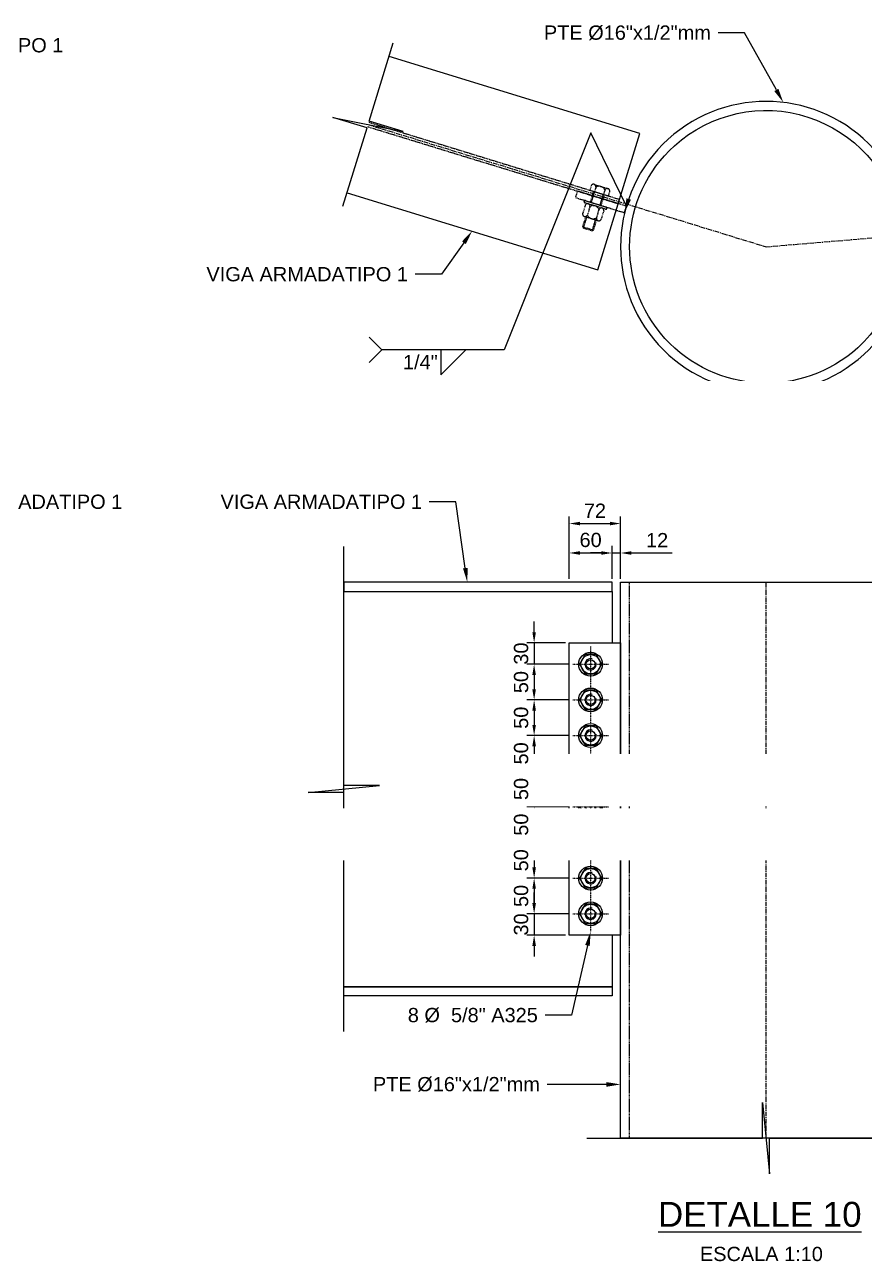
# Model space of a CAD drawing. Header units: millimetres. Extents: x -241278 to 318497, y -110515 to 29234.
# Drawn here: x -20640 to -19463, y -43249 to -41514 of the extents above; entities that cross this region are included whole.
import ezdxf
from ezdxf import colors
from ezdxf.entities.mleader import LeaderData, LeaderLine
from ezdxf.enums import TextEntityAlignment as Align
from ezdxf.math import Vec2, Vec3

# ---------------------------------------------------------------- set-up
doc = ezdxf.new("R2010")
doc.units = ezdxf.units.MM
doc.header["$LTSCALE"] = 0.1
for name, pattern in [('CENTER', [2, 1.25, -0.25, 0.25, -0.25]), ('CENTERX2', [101.6, 63.5, -12.7, 12.7, -12.7]), ('HIDDEN', [0.375, 0.25, -0.125]), ('HIDDENX2', [19.05, 12.7, -6.35])]:
    doc.linetypes.add(name, pattern=pattern)
for name, color, linetype in [('EE-CENTROS', 8, 'CENTER'), ('EE-OCULTAS', 8, 'HIDDEN'), ('EE-TEXTO 1', 4, 'Continuous'), ('EE-TEXTO 2', 2, 'Continuous'), ('SIM-ARM 580x1-4x200x1-2', 44, 'Continuous'), ('SIM-COTAS', 1, 'Continuous'), ('SIM-EJES', 8, 'CENTERX2'), ('SIM-OCULTOS', 8, 'HIDDENX2'), ('SIM-PLATINAS', 2, 'Continuous'), ('SIM-TUBO 16x1-2', 114, 'Continuous')]:
    doc.layers.add(name, color=color, linetype=linetype)
doc.styles.add('ARIAL EE', font='arial.ttf')
doc.styles.get("Standard").update_dxf_attribs({"font": 'arial.ttf'})
doc.dimstyles.new('EE 1_STANDAR', dxfattribs={"dimtxt": 2, "dimasz": 1.5, "dimexe": 1, "dimexo": 0.5, "dimgap": 0.8, "dimtad": 1, "dimdec": 0, "dimdsep": 46, "dimtxsty": 'Standard', "dimcen": 0.09, "dimclrd": 256, "dimclre": 256, "dimclrt": 2, "dimadec": 0, "dimazin": 0, "dimtfac": 1, "dimtdec": 0, "dimtix": 1, "dimtmove": 0, "dimatfit": 2, "dimfxl": 1, "dimtolj": 1, "dimlwd": -1, "dimlwe": -1, "dimarcsym": 1})

# ---------------------------------------------------------------- blocks, each defined once
blk = doc.blocks.new('TÍTULO')
at = {"layer": 'EE-TEXTO 1', "style": 'ARIAL EE'}
blk.add_attdef('%%UTÍTULO', text='', height=3.5, dxfattribs=at).set_placement((0, 0), align=Align.MIDDLE_CENTER)
at = {"layer": 'EE-TEXTO 2', "style": 'ARIAL EE'}
for tag, p in [('SUBTÍTULO', (0, -4.24)), ('ESCALA', (0, -5.71))]:
    blk.add_attdef(tag, text='', height=2, dxfattribs=at).set_placement(p, align=Align.MIDDLE_CENTER)
blk = doc.blocks.new('TUERCA 5-8')
blk.add_lwpolyline([(919700.1, -652089.1), (919692.3, -652102.6), (919700.1, -652116.1), (919715.7, -652116.1), (919723.5, -652102.6), (919715.7, -652089.1)], close=True)
for radius in [16.7, 13.5, 6.44]:
    blk.add_circle((919707.9, -652102.6), radius)
blk.add_arc((919707.9, -652102.6), 7.94, 75, 15)
at = {"layer": 'EE-CENTROS'}
for p, q in [((919707.9, -652077.6), (919707.9, -652127.6)), ((919682.9, -652102.6), (919732.9, -652102.6))]:
    blk.add_line(p, q, dxfattribs=at)
blk = doc.blocks.new('TUER 5-8')
blk.add_blockref('TUERCA 5-8', (-919707.9, 652102.6))
blk = doc.blocks.new('*D209')
at = {"layer": 'SIM-COTAS', "transparency": 16777216}
for p, q in [((-19926.3, -42366.5), (-19926.3, -42351.5)), ((-19882.1, -42381.5), (-19936.3, -42381.5)), ((-19926.3, -42381.5), (-19926.3, -42411.5)), ((-19877.1, -42411.5), (-19936.3, -42411.5)), ((-19926.3, -42426.5), (-19926.3, -42441.5))]:
    blk.add_line(p, q, dxfattribs=at)
for points in [[(-19928.8, -42366.5), (-19923.8, -42366.5), (-19926.3, -42381.5)], [(-19928.8, -42426.5), (-19923.8, -42426.5), (-19926.3, -42411.5)]]:
    blk.add_solid(points, dxfattribs=at)
at = {"layer": 'SIM-COTAS', "color": 2, "transparency": 16777216, "insert": (-19944.5, -42396.5), "char_height": 20, "attachment_point": 5, "rotation": 90}
blk.add_mtext('\\A1;30', dxfattribs=at)
blk = doc.blocks.new('*D210')
at = {"layer": 'SIM-COTAS', "transparency": 16777216}
for p, q in [((-19877.1, -42411.5), (-19936.3, -42411.5)), ((-19926.3, -42426.5), (-19926.3, -42446.5)), ((-19877.1, -42461.5), (-19936.3, -42461.5))]:
    blk.add_line(p, q, dxfattribs=at)
for points in [[(-19928.8, -42426.5), (-19923.8, -42426.5), (-19926.3, -42411.5)], [(-19928.8, -42446.5), (-19923.8, -42446.5), (-19926.3, -42461.5)]]:
    blk.add_solid(points, dxfattribs=at)
at = {"layer": 'SIM-COTAS', "color": 2, "transparency": 16777216, "insert": (-19944.5, -42436.5), "char_height": 20, "attachment_point": 5, "rotation": 90}
blk.add_mtext('\\A1;50', dxfattribs=at)
blk = doc.blocks.new('*D211')
at = {"layer": 'SIM-COTAS', "transparency": 16777216}
for p, q in [((-19877.1, -42461.5), (-19936.3, -42461.5)), ((-19926.3, -42476.5), (-19926.3, -42496.5)), ((-19877.1, -42511.5), (-19936.3, -42511.5))]:
    blk.add_line(p, q, dxfattribs=at)
for points in [[(-19928.8, -42476.5), (-19923.8, -42476.5), (-19926.3, -42461.5)], [(-19928.8, -42496.5), (-19923.8, -42496.5), (-19926.3, -42511.5)]]:
    blk.add_solid(points, dxfattribs=at)
at = {"layer": 'SIM-COTAS', "color": 2, "transparency": 16777216, "insert": (-19944.5, -42486.5), "char_height": 20, "attachment_point": 5, "rotation": 90}
blk.add_mtext('\\A1;50', dxfattribs=at)
blk = doc.blocks.new('*D212')
at = {"layer": 'SIM-COTAS', "transparency": 16777216}
for p, q in [((-19877.1, -42511.5), (-19936.3, -42511.5)), ((-19926.3, -42526.5), (-19926.3, -42546.5)), ((-19877.1, -42561.5), (-19936.3, -42561.5))]:
    blk.add_line(p, q, dxfattribs=at)
for points in [[(-19928.8, -42526.5), (-19923.8, -42526.5), (-19926.3, -42511.5)], [(-19928.8, -42546.5), (-19923.8, -42546.5), (-19926.3, -42561.5)]]:
    blk.add_solid(points, dxfattribs=at)
at = {"layer": 'SIM-COTAS', "color": 2, "transparency": 16777216, "insert": (-19944.5, -42536.5), "char_height": 20, "attachment_point": 5, "rotation": 90}
blk.add_mtext('\\A1;50', dxfattribs=at)
blk = doc.blocks.new('*D213')
at = {"layer": 'SIM-COTAS', "transparency": 16777216}
for p, q in [((-19877.1, -42561.5), (-19936.3, -42561.5)), ((-19926.3, -42576.5), (-19926.3, -42596.5)), ((-19877.1, -42611.5), (-19936.3, -42611.5))]:
    blk.add_line(p, q, dxfattribs=at)
for points in [[(-19928.8, -42576.5), (-19923.8, -42576.5), (-19926.3, -42561.5)], [(-19928.8, -42596.5), (-19923.8, -42596.5), (-19926.3, -42611.5)]]:
    blk.add_solid(points, dxfattribs=at)
at = {"layer": 'SIM-COTAS', "color": 2, "transparency": 16777216, "insert": (-19944.5, -42586.5), "char_height": 20, "attachment_point": 5, "rotation": 90}
blk.add_mtext('\\A1;50', dxfattribs=at)
blk = doc.blocks.new('*D214')
at = {"layer": 'SIM-COTAS', "transparency": 16777216}
for p, q in [((-19877.1, -42611.5), (-19936.3, -42611.5)), ((-19926.3, -42626.5), (-19926.3, -42646.5)), ((-19877.1, -42661.5), (-19936.3, -42661.5))]:
    blk.add_line(p, q, dxfattribs=at)
for points in [[(-19928.8, -42626.5), (-19923.8, -42626.5), (-19926.3, -42611.5)], [(-19928.8, -42646.5), (-19923.8, -42646.5), (-19926.3, -42661.5)]]:
    blk.add_solid(points, dxfattribs=at)
at = {"layer": 'SIM-COTAS', "color": 2, "transparency": 16777216, "insert": (-19944.5, -42636.5), "char_height": 20, "attachment_point": 5, "rotation": 90}
blk.add_mtext('\\A1;50', dxfattribs=at)
blk = doc.blocks.new('*D215')
at = {"layer": 'SIM-COTAS', "transparency": 16777216}
for p, q in [((-19877.1, -42661.5), (-19936.3, -42661.5)), ((-19926.3, -42676.5), (-19926.3, -42696.5)), ((-19877.1, -42711.5), (-19936.3, -42711.5))]:
    blk.add_line(p, q, dxfattribs=at)
for points in [[(-19928.8, -42676.5), (-19923.8, -42676.5), (-19926.3, -42661.5)], [(-19928.8, -42696.5), (-19923.8, -42696.5), (-19926.3, -42711.5)]]:
    blk.add_solid(points, dxfattribs=at)
at = {"layer": 'SIM-COTAS', "color": 2, "transparency": 16777216, "insert": (-19944.5, -42686.5), "char_height": 20, "attachment_point": 5, "rotation": 90}
blk.add_mtext('\\A1;50', dxfattribs=at)
blk = doc.blocks.new('*D216')
at = {"layer": 'SIM-COTAS', "transparency": 16777216}
for p, q in [((-19877.1, -42711.5), (-19936.3, -42711.5)), ((-19926.3, -42726.5), (-19926.3, -42746.5)), ((-19877.1, -42761.5), (-19936.3, -42761.5))]:
    blk.add_line(p, q, dxfattribs=at)
for points in [[(-19928.8, -42726.5), (-19923.8, -42726.5), (-19926.3, -42711.5)], [(-19928.8, -42746.5), (-19923.8, -42746.5), (-19926.3, -42761.5)]]:
    blk.add_solid(points, dxfattribs=at)
at = {"layer": 'SIM-COTAS', "color": 2, "transparency": 16777216, "insert": (-19944.5, -42736.5), "char_height": 20, "attachment_point": 5, "rotation": 90}
blk.add_mtext('\\A1;50', dxfattribs=at)
blk = doc.blocks.new('*D217')
at = {"layer": 'SIM-COTAS', "transparency": 16777216}
for p, q in [((-19926.3, -42746.5), (-19926.3, -42731.5)), ((-19877.1, -42761.5), (-19936.3, -42761.5)), ((-19926.3, -42761.5), (-19926.3, -42791.5)), ((-19882.1, -42791.5), (-19936.3, -42791.5)), ((-19926.3, -42806.5), (-19926.3, -42821.5))]:
    blk.add_line(p, q, dxfattribs=at)
for points in [[(-19928.8, -42746.5), (-19923.8, -42746.5), (-19926.3, -42761.5)], [(-19928.8, -42806.5), (-19923.8, -42806.5), (-19926.3, -42791.5)]]:
    blk.add_solid(points, dxfattribs=at)
at = {"layer": 'SIM-COTAS', "color": 2, "transparency": 16777216, "insert": (-19944.5, -42776.5), "char_height": 20, "attachment_point": 5, "rotation": 90}
blk.add_mtext('\\A1;30', dxfattribs=at)
blk = doc.blocks.new('*D218')
at = {"layer": 'SIM-COTAS', "transparency": 16777216}
for p, q in [((-19877.1, -42291.5), (-19877.1, -42204.1)), ((-19862.1, -42214.1), (-19820.1, -42214.1)), ((-19805.1, -42291.5), (-19805.1, -42204.1))]:
    blk.add_line(p, q, dxfattribs=at)
for points in [[(-19862.1, -42211.6), (-19862.1, -42216.6), (-19877.1, -42214.1)], [(-19820.1, -42211.6), (-19820.1, -42216.6), (-19805.1, -42214.1)]]:
    blk.add_solid(points, dxfattribs=at)
at = {"layer": 'SIM-COTAS', "color": 2, "transparency": 16777216, "insert": (-19841.1, -42196.1), "char_height": 20, "attachment_point": 5}
blk.add_mtext('\\A1;72', dxfattribs=at)
blk = doc.blocks.new('*D219')
at = {"layer": 'SIM-COTAS', "transparency": 16777216}
for p, q in [((-19877.1, -42291.5), (-19877.1, -42245.4)), ((-19817.1, -42291.5), (-19817.1, -42245.4)), ((-19862.1, -42255.4), (-19832.1, -42255.4))]:
    blk.add_line(p, q, dxfattribs=at)
for points in [[(-19862.1, -42252.9), (-19862.1, -42257.9), (-19877.1, -42255.4)], [(-19832.1, -42252.9), (-19832.1, -42257.9), (-19817.1, -42255.4)]]:
    blk.add_solid(points, dxfattribs=at)
at = {"layer": 'SIM-COTAS', "color": 2, "transparency": 16777216, "insert": (-19847.1, -42237.2), "char_height": 20, "attachment_point": 5}
blk.add_mtext('\\A1;60', dxfattribs=at)
blk = doc.blocks.new('*D220')
at = {"layer": 'SIM-COTAS', "transparency": 16777216}
for p, q in [((-19817.1, -42291.5), (-19817.1, -42245.4)), ((-19805.1, -42291.5), (-19805.1, -42245.4)), ((-19832.1, -42255.4), (-19847.1, -42255.4)), ((-19817.1, -42255.4), (-19805.1, -42255.4)), ((-19790.1, -42255.4), (-19732.6, -42255.4))]:
    blk.add_line(p, q, dxfattribs=at)
for points in [[(-19832.1, -42252.9), (-19832.1, -42257.9), (-19817.1, -42255.4)], [(-19790.1, -42252.9), (-19790.1, -42257.9), (-19805.1, -42255.4)]]:
    blk.add_solid(points, dxfattribs=at)
at = {"layer": 'SIM-COTAS', "color": 2, "transparency": 16777216, "insert": (-19753.9, -42237.4), "char_height": 20, "attachment_point": 5}
blk.add_mtext('\\A1;12', dxfattribs=at)
blk = doc.blocks.new('*U205')
for p, q in [((-13.5, 22.4), (-13.5, 15.5)), ((-10.3, 25.4), (10.3, 25.4)), ((-6.6, 22.4), (-6.6, 15.5)), ((6.6, 22.4), (6.6, 15.5)), ((13.5, 22.4), (13.5, 15.5)), ((13.5, 15.5), (-13.5, 15.5)), ((-7.9, 0), (-7.9, 15.5)), ((7.9, 0), (7.9, 15.5)), ((-13.5, -6.1), (-13.5, -18.6)), ((-6.6, -6.1), (-6.6, -18.6)), ((6.6, -6.1), (6.6, -18.6)), ((13.5, -6.1), (13.5, -18.6)), ((-10.3, -21.6), (10.3, -21.6)), ((-7.9, -36), (-7.9, -21.6)), ((7.9, -36), (7.9, -21.6)), ((-7.9, -36), (7.9, -36)), ((-7.9, -36), (-6.4, -37.5)), ((-6.4, -37.5), (6.4, -37.5)), ((7.9, -36), (6.4, -37.5))]:
    blk.add_line(p, q)
blk.add_lwpolyline([(-16.7, -1.6), (-16.7, -1.5, -0.414214), (-15.2, 0), (15.2, 0, -0.414214), (16.7, -1.5), (16.7, -1.6, -0.414214), (15.2, -3.1), (-15.2, -3.1, -0.414214)], format="xyb", close=True)
for centre, radius, start, end in [((-10.1, 22), 3.47, 7.7682, 172.2318), ((0, 16.6), 8.8, 41.2145, 138.7855), ((10.1, 22), 3.47, 7.7682, 172.2318), ((-10.1, -6.6), 3.47, 7.7682, 172.2318), ((0, -11.9), 8.8, 41.2145, 138.7855), ((10.1, -6.6), 3.47, 7.7682, 172.2318), ((-10.1, -18.1), 3.47, 187.7682, 352.2318), ((0, -12.8), 8.8, 221.2145, 318.7855), ((10.1, -18.1), 3.47, 187.7682, 352.2318)]:
    blk.add_arc(centre, radius, start, end)
at = {"layer": 'EE-OCULTAS'}
for p, q in [((-6.4, 0), (-6.4, 15.5)), ((6.4, 0), (6.4, 15.5)), ((-6.4, -37.5), (-6.4, -21.6)), ((6.4, -37.5), (6.4, -21.8))]:
    blk.add_line(p, q, dxfattribs=at)
blk = doc.blocks.new('AWS-FILL-DER')
at = {"transparency": 16777216}
for p, q in [((-19.75, 0), (-21.53, 1.78)), ((-11.5, -3.5), (-8, 0)), ((-19.75, 0), (-21.53, -1.78)), ((-8, 0), (-19.75, 0)), ((-11.5, 0), (-11.5, -3.5))]:
    blk.add_line(p, q, dxfattribs=at)
at = {"layer": 'EE-TEXTO 2', "color": 2, "transparency": 16777216, "style": 'ARIAL EE'}
for tag, flags, p in [('OBSERVACION', 4, (-21.91, -1.07)), ('VALOR_SOLDADURA', 12, (-11.92, -2.73))]:
    blk.add_attdef(tag, text='', height=2, dxfattribs=dict(at, flags=flags)).set_placement(p, align=Align.RIGHT)
at = {"layer": 'EE-TEXTO 2', "color": 2, "transparency": 16777216, "style": 'ARIAL EE', "flags": 12}
blk.add_attdef('DE-TANTO-CADA-TANTO', (-7.66, -2.68), '', height=2, dxfattribs=at)

msp = doc.modelspace()

# ---------------------------------------------------------------- linework, layer by layer
at = {"layer": 'SIM-ARM 580x1-4x200x1-2'}
for points in [[(-20188.4, -41750), (-19837, -41858), (-19778.2, -41666.8), (-20129.6, -41558.8)], [(-19817.1, -42863.8), (-19817.1, -42863.8), (-20193.3, -42863.8), (-20193.3, -42309.2), (-19817.1, -42309.2), (-19817.1, -42381.5)], [(-19817.1, -42791.5), (-19817.1, -42863.8)]]:
    msp.add_lwpolyline(points, dxfattribs=at)
for points in [[(-20193.3, -42309.2), (-19817.1, -42309.2), (-19817.1, -42296.5), (-20193.3, -42296.5)], [(-20193.3, -42863.8), (-19817.1, -42863.8), (-19817.1, -42876.5), (-20193.3, -42876.5)]]:
    msp.add_lwpolyline(points, close=True, dxfattribs=at)
at = {"layer": 'SIM-COTAS'}
for points in [[(-20194.3, -41769.1), (-20160.5, -41659.2), (-20208.3, -41644.5), (-20109.8, -41664.3), (-20157.6, -41649.6), (-20123.8, -41539.7)], [(-20193.3, -42926.5), (-20193.3, -42591.5), (-20243.3, -42591.5), (-20143.3, -42581.5), (-20193.3, -42581.5), (-20193.3, -42246.5)], [(-19852.6, -43076.1), (-19606.1, -43076.1), (-19606.1, -43026.1), (-19596.1, -43126.1), (-19596.1, -43076.1), (-19349.6, -43076.1)]]:
    msp.add_lwpolyline(points, dxfattribs=at)
at = {"layer": 'SIM-EJES'}
for p, q in [((-20159, -41654.4), (-19601.1, -41825.9)), ((-19601.1, -41825.9), (-19019.6, -41776.8)), ((-19601.1, -43076.1), (-19601.1, -42296.5))]:
    msp.add_line(p, q, dxfattribs=at)
at = {"layer": 'SIM-OCULTOS'}
msp.add_lwpolyline([(-20159.9, -41657.3), (-19808.5, -41765.3), (-19806.7, -41759.6), (-20158.2, -41651.5)], dxfattribs=at)
for points in [[(-19868.4, -41756.8), (-19799.6, -41778), (-19796.8, -41768.9), (-19865.6, -41747.7)], [(-19792.4, -42296.5), (-19409.8, -42296.5), (-19409.8, -43076.1), (-19792.4, -43076.1)]]:
    msp.add_lwpolyline(points, close=True, dxfattribs=at)
at = {"layer": 'SIM-PLATINAS'}
msp.add_lwpolyline([(-19805.1, -42381.5), (-19805.1, -42791.5), (-19877.1, -42791.5), (-19877.1, -42381.5)], close=True, dxfattribs=at)
at = {"layer": 'SIM-TUBO 16x1-2'}
for points in [[(-19464.1, -41977, 1), (-19738.2, -41674.8, 1)], [(-19729.6, -41684.2, -1), (-19472.7, -41967.6, -1)]]:
    msp.add_lwpolyline(points, format="xyb", close=True, dxfattribs=at)
msp.add_lwpolyline([(-19805.1, -42296.5), (-19397.1, -42296.5), (-19397.1, -43076.1), (-19805.1, -43076.1)], close=True, dxfattribs=at)

# ---------------------------------------------------------------- block references
for p in [(-19847.1, -42411.5), (-19847.1, -42461.5), (-19847.1, -42511.5), (-19847.1, -42561.5), (-19847.1, -42611.5), (-19847.1, -42661.5), (-19847.1, -42711.5), (-19847.1, -42761.5)]:
    msp.add_blockref('TUER 5-8', p)
ref = msp.add_blockref('TÍTULO', (-19604.5, -43235.6), dxfattribs=dict(xscale=10, yscale=10, zscale=10))
ref.add_attrib('ESCALA1:100', 'ESCALA 1:10', dxfattribs={"layer": 'EE-TEXTO 2', "height": 20, "style": 'ARIAL EE'}).set_placement((-19607.7, -43248.7), align=Align.CENTER)
ref.add_attrib('%%UVISTAENPLANTA', '%%UDETALLE 10', dxfattribs={"layer": 'EE-TEXTO 1', "height": 35, "style": 'ARIAL EE'}).set_placement((-19609.9, -43200.6), align=Align.CENTER)
at = {"layer": 'SIM-OCULTOS', "rotation": 342.9111694683439}
msp.add_blockref('*U205', (-19839.9, -41765.6), dxfattribs=at)

# ---------------------------------------------------------------- dimensions: what is measured, and where the dimension line sits
at = {"layer": 'SIM-COTAS'}
for base, p2, picture, middle in [((-19805.1, -42214.1), (-19805.1, -42296.5), '*D218', (-19841.1, -42196.1)), ((-19817.1, -42255.4), (-19817.1, -42296.5), '*D219', (-19847.1, -42237.2))]:
    dim = msp.add_linear_dim(base=base, p1=(-19877.1, -42296.5), p2=p2, dimstyle='EE 1_STANDAR', dxfattribs=at)
    dim.commit()
    dim.dimension.update_dxf_attribs({"geometry": picture, "text_midpoint": middle})
dim = msp.add_linear_dim(base=(-19805.1, -42255.4), p1=(-19817.1, -42296.5), p2=(-19805.1, -42296.5), dimstyle='EE 1_STANDAR', dxfattribs=at)
dim.commit()
dim.dimension.update_dxf_attribs({"geometry": '*D220', "text_midpoint": (-19753.9, -42255.4), "dimtype": 160})
for base, p1, p2, picture, middle in [((-19926.3, -42411.5), (-19877.1, -42381.5), (-19872.1, -42411.5), '*D209', (-19944.5, -42396.5)), ((-19926.3, -42461.5), (-19872.1, -42411.5), (-19872.1, -42461.5), '*D210', (-19944.5, -42436.5)), ((-19926.3, -42511.5), (-19872.1, -42461.5), (-19872.1, -42511.5), '*D211', (-19944.5, -42486.5)), ((-19926.3, -42561.5), (-19872.1, -42511.5), (-19872.1, -42561.5), '*D212', (-19944.5, -42536.5)), ((-19926.3, -42611.5), (-19872.1, -42561.5), (-19872.1, -42611.5), '*D213', (-19944.5, -42586.5)), ((-19926.3, -42661.5), (-19872.1, -42611.5), (-19872.1, -42661.5), '*D214', (-19944.5, -42636.5)), ((-19926.3, -42711.5), (-19872.1, -42661.5), (-19872.1, -42711.5), '*D215', (-19944.5, -42686.5)), ((-19926.3, -42761.5), (-19872.1, -42711.5), (-19872.1, -42761.5), '*D216', (-19944.5, -42736.5)), ((-19926.3, -42791.5), (-19872.1, -42761.5), (-19877.1, -42791.5), '*D217', (-19944.5, -42776.5))]:
    dim = msp.add_linear_dim(base=base, p1=p1, p2=p2, angle=90, dimstyle='EE 1_STANDAR', dxfattribs=at)
    dim.commit()
    dim.dimension.update_dxf_attribs({"geometry": picture, "text_midpoint": middle})

# ---------------------------------------------------------------- leaders
at = {"layer": 'SIM-COTAS', "linetype": 'Continuous'}
ml = msp.add_multileader_mtext('Standard', dxfattribs=at)
ml.set_content('\\A1;{\\C2;PTE Ø16"x1/2"mm}', color=256)
ml.set_leader_properties()
ml.build(insert=Vec2(0, 0))
ml.multileader.update_dxf_attribs({"dogleg_length": 0.0025, "arrow_head_size": 20, "scale": 10})
ctx = ml.context
ctx.base_point, ctx.scale, ctx.char_height, ctx.arrow_head_size, ctx.landing_gap_size, ctx.plane_origin = Vec3(-19857.6, -41525.8), 10, 20, 20, 10, Vec3(-15631.1, -25466.4)
ctx.text_align_type = 2
notes = []
notes.append((ctx, [(0, (1, 1, 0), (-19631.3, -41525.8), (-1, 0), 37.2, [(0, [(-19577, -41623.3)], 0, [])])]))
ctx.mtext.insert, ctx.mtext.width, ctx.mtext.defined_height, ctx.mtext.alignment, ctx.mtext.flow_direction = Vec3(-19678.5, -41515.4), 149.753, 121, 3, 5
ml = msp.add_multileader_mtext('Standard', dxfattribs=at)
ml.set_content('\\A1;{\\C2;VIGA ARMADATIPO 1}', color=256)
ml.set_leader_properties()
ml.build(insert=Vec2(0, 0))
ml.multileader.update_dxf_attribs({"dogleg_length": 0.0025, "arrow_head_size": 20, "scale": 10})
ctx = ml.context
ctx.base_point, ctx.scale, ctx.char_height, ctx.arrow_head_size, ctx.landing_gap_size, ctx.plane_origin = Vec3(-20878.8, -41543.3), 10, 20, 20, 10, Vec3(-16309.8, -25451.5)
notes.append((ctx, [(1, (1, 1, 0), (-20916, -41543.3), (1, 0), 37.2, [(0, [(-20932.3, -41628.2)], 0, [])])]))
ctx.mtext.insert, ctx.mtext.width, ctx.mtext.defined_height, ctx.mtext.flow_direction = Vec3(-20868.8, -41533.1), 200.624, 121, 5
at = {"layer": 'SIM-COTAS'}
ml = msp.add_multileader_block('Standard', dxfattribs=at)
ml.set_content('AWS-FILL-DER', color=256, scale=10)
ml.set_attribute('DE-TANTO-CADA-TANTO', '', width=0)
ml.set_attribute('VALOR_SOLDADURA', '1/4"', width=0)
ml.set_attribute('OBSERVACION', '', width=0)
ml.set_leader_properties(color=256)
ml.build(insert=Vec2(0, 0))
ml.multileader.update_dxf_attribs({"arrow_head_size": 20, "scale": 10, "block_connection_type": 1})
ctx = ml.context
ctx.base_point, ctx.scale, ctx.char_height, ctx.arrow_head_size, ctx.landing_gap_size, ctx.plane_origin = Vec3(-20139.7, -41970.4), 10, 40, 20, 20, Vec3(-20198.9, -42618.4)
ctx.attachment_type = 1
notes.append((ctx, [(0, (1, 1, 0), (-19968.3, -41970.4), (-1, 0), 53.9, [(1, [(-19799.6, -41778), (-19796.8, -41768.9), (-19846.8, -41665.9)], 0, [])])]))
ctx.block.insert = Vec3(-19942.2, -41970.4)
at = {"layer": 'SIM-COTAS', "linetype": 'Continuous'}
ml = msp.add_multileader_mtext('Standard', dxfattribs=at)
ml.set_content('\\A1;{\\C2;VIGA ARMADATIPO 1}', color=256)
ml.set_leader_properties()
ml.build(insert=Vec2(0, 0))
ml.multileader.update_dxf_attribs({"dogleg_length": 0.0025, "arrow_head_size": 20, "scale": 10})
ctx = ml.context
ctx.base_point, ctx.scale, ctx.char_height, ctx.arrow_head_size, ctx.landing_gap_size, ctx.plane_origin = Vec3(-20316.1, -41864.5), 10, 20, 20, 10, Vec3(-24667.4, -25857.6)
ctx.text_align_type = 2
notes.append((ctx, [(1, (1, 1, 0), (-20056, -41864.5), (-1, 0), 37.2, [(0, [(-20013.2, -41803.8)], 0, [])])]))
ctx.mtext.insert, ctx.mtext.rotation, ctx.mtext.width, ctx.mtext.defined_height, ctx.mtext.alignment, ctx.mtext.flow_direction = Vec3(-20103.2, -41854.3), 6.283185, 200.624, 121, 3, 5
ml = msp.add_multileader_mtext('Standard', dxfattribs=at)
ml.set_content('\\A1;{\\C2;PTE Ø16"x1/2"mm}', color=256)
ml.set_leader_properties()
ml.build(insert=Vec2(0, 0))
ml.multileader.update_dxf_attribs({"dogleg_length": 0.0025, "arrow_head_size": 20, "scale": 10})
ctx = ml.context
ctx.base_point, ctx.scale, ctx.char_height, ctx.arrow_head_size, ctx.landing_gap_size, ctx.plane_origin = Vec3(-21031.1, -41983.7), 10, 20, 20, 10, Vec3(-25100.6, -25924.3)
notes.append((ctx, [(0, (1, 1, 0), (-21068.3, -41983.7), (1, 0), 37.2, [(0, [(-21109.9, -41885.4)], 0, [])])]))
ctx.mtext.insert, ctx.mtext.rotation, ctx.mtext.width, ctx.mtext.defined_height, ctx.mtext.flow_direction = Vec3(-21021.1, -41973.3), 6.283185, 149.753, 121, 5
ml = msp.add_multileader_mtext('Standard', dxfattribs=at)
ml.set_content('\\A1;{\\C2;W 16x36}', color=256)
ml.set_leader_properties()
ml.build(insert=Vec2(0, 0))
ml.multileader.update_dxf_attribs({"dogleg_length": 0.0025, "arrow_head_size": 20, "scale": 10})
ctx = ml.context
ctx.base_point, ctx.scale, ctx.char_height, ctx.arrow_head_size, ctx.landing_gap_size, ctx.plane_origin = Vec3(-21044.9, -42064.2), 10, 20, 20, 10, Vec3(-16483.9, -25871.9)
notes.append((ctx, [(1, (1, 1, 0), (-21082.2, -42064.2), (1, 0), 37.2, [(0, [(-21129.5, -42052.1)], 0, [])])]))
ctx.mtext.insert, ctx.mtext.width, ctx.mtext.defined_height, ctx.mtext.flow_direction = Vec3(-21034.9, -42054), 200.624, 121, 5
ml = msp.add_multileader_mtext('Standard', dxfattribs=at)
ml.set_content('\\A1;{\\C2;PLATINA\\Pe = 3/8"}', color=256)
ml.set_leader_properties()
ml.build(insert=Vec2(0, 0))
ml.multileader.update_dxf_attribs({"dogleg_length": 0.0025, "arrow_head_size": 20, "scale": 10})
ctx = ml.context
ctx.base_point, ctx.scale, ctx.char_height, ctx.arrow_head_size, ctx.landing_gap_size, ctx.plane_origin = Vec3(-21063.7, -42162.4), 10, 20, 20, 10, Vec3(-26089.3, -25995.7)
notes.append((ctx, [(0, (1, 1, 0), (-21100.9, -42162.4), (1, 0), 37.2, [(0, [(-21143.7, -42343)], 0, [])])]))
ctx.mtext.insert, ctx.mtext.rotation, ctx.mtext.width, ctx.mtext.defined_height, ctx.mtext.flow_direction = Vec3(-21053.7, -42152.2), 6.283185, 149.753, 121, 5
ml = msp.add_multileader_mtext('Standard', dxfattribs=at)
ml.set_content('\\A1;{\\C2;VIGA ARMADATIPO 1}', color=256)
ml.set_leader_properties()
ml.build(insert=Vec2(0, 0))
ml.multileader.update_dxf_attribs({"dogleg_length": 0.0025, "arrow_head_size": 20, "scale": 10})
ctx = ml.context
ctx.base_point, ctx.scale, ctx.char_height, ctx.arrow_head_size, ctx.landing_gap_size, ctx.plane_origin = Vec3(-20296.3, -42183.7), 10, 20, 20, 10, Vec3(-24642.4, -26119.8)
ctx.text_align_type = 2
notes.append((ctx, [(1, (1, 1, 0), (-20036.2, -42183.7), (-1, 0), 37.2, [(0, [(-20019.9, -42296.5)], 0, [])])]))
ctx.mtext.insert, ctx.mtext.rotation, ctx.mtext.width, ctx.mtext.defined_height, ctx.mtext.alignment, ctx.mtext.flow_direction = Vec3(-20083.4, -42173.5), 6.283185, 200.624, 121, 3, 5
ml = msp.add_multileader_mtext('Standard', dxfattribs=at)
ml.set_content('\\A1;{\\C2;VIGA ARMADATIPO 1}', color=256)
ml.set_leader_properties()
ml.build(insert=Vec2(0, 0))
ml.multileader.update_dxf_attribs({"dogleg_length": 0.0025, "arrow_head_size": 20, "scale": 10})
ctx = ml.context
ctx.base_point, ctx.scale, ctx.char_height, ctx.arrow_head_size, ctx.landing_gap_size, ctx.plane_origin = Vec3(-20796.2, -42183.7), 10, 20, 20, 10, Vec3(-16227.3, -26119.8)
notes.append((ctx, [(1, (1, 1, 0), (-20833.5, -42183.7), (1, 0), 37.2, [(0, [(-20849.8, -42296.5)], 0, [])])]))
ctx.mtext.insert, ctx.mtext.width, ctx.mtext.defined_height, ctx.mtext.flow_direction = Vec3(-20786.2, -42173.5), 200.624, 121, 5
ml = msp.add_multileader_mtext('Standard', dxfattribs=at)
ml.set_content('\\A1;{\\C2;6 Ø  5/8" A325}', color=256)
ml.set_leader_properties()
ml.build(insert=Vec2(0, 0))
ml.multileader.update_dxf_attribs({"dogleg_length": 0.0025, "arrow_head_size": 20, "scale": 10})
ctx = ml.context
ctx.base_point, ctx.scale, ctx.char_height, ctx.arrow_head_size, ctx.landing_gap_size, ctx.plane_origin = Vec3(-21303.1, -42753.3), 10, 20, 20, 10, Vec3(-26315.3, -26609.6)
notes.append((ctx, [(0, (1, 1, 0), (-21340.3, -42753.3), (1, 0), 37.2, [(0, [(-21362.1, -42639.6)], 0, [])])]))
ctx.mtext.insert, ctx.mtext.rotation, ctx.mtext.width, ctx.mtext.defined_height, ctx.mtext.flow_direction = Vec3(-21293.1, -42743.2), 6.283185, 117.177, 121, 5
ml = msp.add_multileader_mtext('Standard', dxfattribs=at)
ml.set_content('\\A1;{\\C2;PLATINA\\Pe = 1/2"}', color=256)
ml.set_leader_properties()
ml.build(insert=Vec2(0, 0))
ml.multileader.update_dxf_attribs({"dogleg_length": 0.0025, "arrow_head_size": 20, "scale": 10})
ctx = ml.context
ctx.base_point, ctx.scale, ctx.char_height, ctx.arrow_head_size, ctx.landing_gap_size, ctx.plane_origin = Vec3(-21351.5, -42837), 10, 20, 20, 10, Vec3(-26040.9, -26510.1)
notes.append((ctx, [(0, (1, 1, 0), (-21388.8, -42837), (1, 0), 37.2, [(0, [(-21425.7, -42699.5)], 0, [])])]))
ctx.mtext.insert, ctx.mtext.rotation, ctx.mtext.width, ctx.mtext.defined_height, ctx.mtext.flow_direction = Vec3(-21341.5, -42826.8), 6.283185, 102.083, 121, 5
ml = msp.add_multileader_mtext('Standard', dxfattribs=at)
ml.set_content('\\A1;{\\C2;8 Ø  5/8" A325}', color=256)
ml.set_leader_properties()
ml.build(insert=Vec2(0, 0))
ml.multileader.update_dxf_attribs({"dogleg_length": 0.0025, "arrow_head_size": 20, "scale": 10})
ctx = ml.context
ctx.base_point, ctx.scale, ctx.char_height, ctx.arrow_head_size, ctx.landing_gap_size, ctx.plane_origin = Vec3(-20037.9, -42903.8), 10, 20, 20, 10, Vec3(-24800.3, -26756.4)
ctx.text_align_type = 2
notes.append((ctx, [(1, (1, 1, 0), (-19873.8, -42903.8), (-1, 0), 37.2, [(0, [(-19847.1, -42786.5)], 0, [])])]))
ctx.mtext.insert, ctx.mtext.rotation, ctx.mtext.width, ctx.mtext.defined_height, ctx.mtext.alignment, ctx.mtext.flow_direction = Vec3(-19921.1, -42893.6), 6.283185, 117.177, 121, 3, 5
ml = msp.add_multileader_mtext('Standard', dxfattribs=at)
ml.set_content('\\A1;{\\C2;PTE Ø16"x1/2"mm}', color=256)
ml.set_leader_properties()
ml.build(insert=Vec2(0, 0))
ml.multileader.update_dxf_attribs({"dogleg_length": 0.0025, "arrow_head_size": 20, "scale": 10})
ctx = ml.context
ctx.base_point, ctx.scale, ctx.char_height, ctx.arrow_head_size, ctx.landing_gap_size, ctx.plane_origin = Vec3(-20097.3, -43000.9), 10, 20, 20, 10, Vec3(-15870.9, -26941.5)
ctx.text_align_type = 2
notes.append((ctx, [(0, (1, 1, 0), (-19871, -43000.9), (-1, 0), 37.2, [(0, [(-19805.1, -43000.9)], 0, [])])]))
ctx.mtext.insert, ctx.mtext.width, ctx.mtext.defined_height, ctx.mtext.alignment, ctx.mtext.flow_direction = Vec3(-19918.2, -42990.5), 149.753, 121, 3, 5
for ctx, leaders in notes:
    for number, flags, end, landing, length, lines in leaders:
        leader = LeaderData()
        leader.index, (leader.has_last_leader_line, leader.has_dogleg_vector, leader.attachment_direction) = number, flags
        leader.last_leader_point, leader.dogleg_vector, leader.dogleg_length = Vec3(end), Vec3(landing), length
        for number, points, colour, breaks in lines:
            line = LeaderLine()
            line.index, line.vertices, line.color, line.breaks = number, Vec3.list(points), colors.encode_raw_color(colour), breaks
            leader.lines.append(line)
        ctx.leaders.append(leader)

# ---------------------------------------------------------------- next in the draw order: leaders
ml = msp.add_multileader_mtext('Standard', dxfattribs=at)
ml.set_content('\\A1;{\\C2;CORREA\\P2PHR C 305x80x1.5mm}', color=256)
ml.set_leader_properties()
ml.build(insert=Vec2(0, 0))
ml.multileader.update_dxf_attribs({"dogleg_length": 0.0025, "arrow_head_size": 20, "scale": 10})
ctx = ml.context
ctx.base_point, ctx.scale, ctx.char_height, ctx.arrow_head_size, ctx.landing_gap_size, ctx.plane_origin = Vec3(-18604.5, -42034.5, -0.6), 10, 20, 20, 10, Vec3(11634.2, -35921.8, -0.6)
ctx.text_align_type = 2
notes = []
notes.append((ctx, [(0, (1, 1, 0), (-18366, -42034.5, -0.6), (-1, 0), 30.4, [(0, [(-18366, -42146.2, -0.6)], 0, [])])]))
ctx.mtext.insert, ctx.mtext.rotation, ctx.mtext.width, ctx.mtext.defined_height, ctx.mtext.alignment, ctx.mtext.flow_direction = Vec3(-18406.4, -42024.3, -0.6), 6.283185, 194.77, 84.6, 3, 5
ctx.mtext.has_bg_fill, ctx.mtext.bg_color, ctx.mtext.bg_scale_factor, ctx.mtext.bg_transparency, ctx.mtext.use_window_bg_color = 1, -1027028792, 1.5, 0, 1
ml = msp.add_multileader_mtext('Standard', dxfattribs=at)
ml.set_content('\\A1;{\\C2;CORREA\\P2PHR C 305x80x1.5mm}', color=256)
ml.set_leader_properties()
ml.build(insert=Vec2(0, 0))
ml.multileader.update_dxf_attribs({"dogleg_length": 0.0025, "arrow_head_size": 20, "scale": 10})
ctx = ml.context
ctx.base_point, ctx.scale, ctx.char_height, ctx.arrow_head_size, ctx.landing_gap_size, ctx.plane_origin = Vec3(-18604.5, -42633.6, -0.6), 10, 20, 20, 10, Vec3(11634.2, -36520.9, -0.6)
ctx.text_align_type = 2
notes.append((ctx, [(0, (1, 1, 0), (-18366, -42633.6, -0.6), (-1, 0), 30.4, [(0, [(-18366, -42745.3, -0.6)], 0, [])])]))
ctx.mtext.insert, ctx.mtext.rotation, ctx.mtext.width, ctx.mtext.defined_height, ctx.mtext.alignment, ctx.mtext.flow_direction = Vec3(-18406.4, -42623.4, -0.6), 6.283185, 194.77, 84.6, 3, 5
ctx.mtext.has_bg_fill, ctx.mtext.bg_color, ctx.mtext.bg_scale_factor, ctx.mtext.bg_transparency, ctx.mtext.use_window_bg_color = 1, -1027028792, 1.5, 0, 1
for ctx, leaders in notes:
    for number, flags, end, landing, length, lines in leaders:
        leader = LeaderData()
        leader.index, (leader.has_last_leader_line, leader.has_dogleg_vector, leader.attachment_direction) = number, flags
        leader.last_leader_point, leader.dogleg_vector, leader.dogleg_length = Vec3(end), Vec3(landing), length
        for number, points, colour, breaks in lines:
            line = LeaderLine()
            line.index, line.vertices, line.color, line.breaks = number, Vec3.list(points), colors.encode_raw_color(colour), breaks
            leader.lines.append(line)
        ctx.leaders.append(leader)

# ---------------------------------------------------------------- next in the draw order: leaders
ml = msp.add_multileader_mtext('Standard', dxfattribs=at)
ml.set_content('\\A1;{\\C2;2 PLATINAS\\Pe = 1/4"}', color=256)
ml.set_leader_properties()
ml.build(insert=Vec2(0, 0))
ml.multileader.update_dxf_attribs({"dogleg_length": 0.0025, "arrow_head_size": 20, "scale": 10})
ctx = ml.context
ctx.base_point, ctx.scale, ctx.char_height, ctx.arrow_head_size, ctx.landing_gap_size, ctx.plane_origin = Vec3(-18477.8, -42557.8, -0.6), 10, 20, 20, 10, Vec3(11733.5, -36354.9, -0.6)
ctx.text_align_type = 2
notes = []
notes.append((ctx, [(0, (1, 1, 0), (-18271.3, -42557.8, -0.6), (-1, 0), 30.4, [(0, [(-18216.4, -42732.8, -0.6)], 0, [])])]))
ctx.mtext.insert, ctx.mtext.rotation, ctx.mtext.width, ctx.mtext.defined_height, ctx.mtext.alignment, ctx.mtext.flow_direction = Vec3(-18311.7, -42547.6, -0.6), 6.283185, 164.324, 84.6, 3, 5
ctx.mtext.has_bg_fill, ctx.mtext.bg_color, ctx.mtext.bg_scale_factor, ctx.mtext.bg_transparency, ctx.mtext.use_window_bg_color = 1, -1027028792, 1.5, 0, 1
for ctx, leaders in notes:
    for number, flags, end, landing, length, lines in leaders:
        leader = LeaderData()
        leader.index, (leader.has_last_leader_line, leader.has_dogleg_vector, leader.attachment_direction) = number, flags
        leader.last_leader_point, leader.dogleg_vector, leader.dogleg_length = Vec3(end), Vec3(landing), length
        for number, points, colour, breaks in lines:
            line = LeaderLine()
            line.index, line.vertices, line.color, line.breaks = number, Vec3.list(points), colors.encode_raw_color(colour), breaks
            leader.lines.append(line)
        ctx.leaders.append(leader)

doc.saveas('drawing.dxf')
